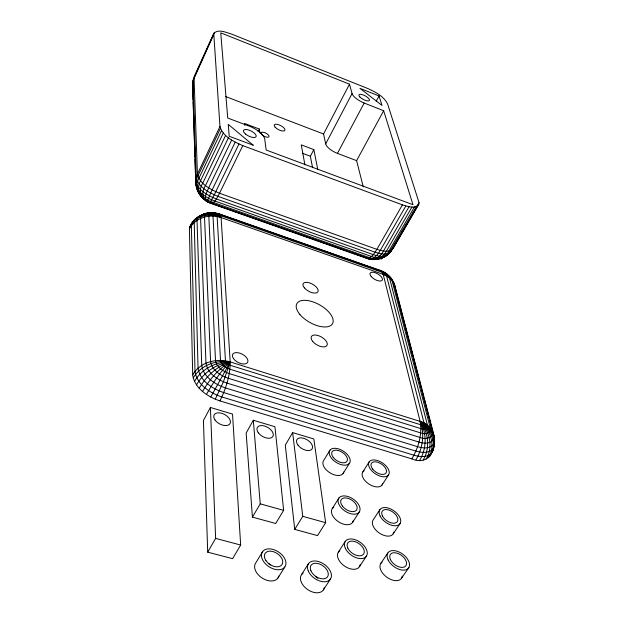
<?xml version="1.0" encoding="UTF-8"?>
<svg xmlns="http://www.w3.org/2000/svg" width="624" height="624" viewBox="0 0 624 624"><rect width="100%" height="100%" fill="white"/><g stroke="black" fill="none" stroke-linecap="round" stroke-linejoin="round"><path stroke-width="0.94" d="M202.855 214.75C196.451 216.481 190.687 222.394 189.415 228.914L192.707 374.868C194.548 388.401 207.94 396.864 219.898 400.904L411.832 458.866C429.25 466.424 437.502 448.227 433.657 433.953L395 286.12C393.253 280.184 389.298 274.856 383.752 271.97L383.284 272.399M433.992 440.099L434.195 437.424L432.221 429.881M433.196 448.352L433.017 450.122L431.551 452.93M393.658 246.425C390.156 256.885 376.997 262.025 366.811 258.422L211.357 203.541C201.942 200.429 195.367 190.811 195.686 180.921L192.551 84.037L194.29 76.409L213.751 33.392C218.384 28.618 226.286 32.557 231.652 34.117L367.661 88.468C375.235 91.915 383.666 96.112 387.574 103.865L419.055 202.667L418.782 204.259L393.323 248.102C389.719 253.43 381.935 250.84 376.904 249.35L219.547 193.253C210.678 189.556 199.781 184.252 197.426 174.057L194.056 77.782L199.438 65.668M418.782 204.259C415.03 209.383 407.363 206.318 402.41 204.867L242.783 145.61C233.852 141.695 222.869 136.594 219.968 126.461L213.751 33.392M193.237 79.498L192.551 84.037L193.128 99.871M383.752 271.97L383.175 274.334L420.1 421.379C422.417 434.288 418.454 447.775 411.832 458.866M430.178 455.957L431.184 453.632M200.234 63.913L214.508 32.378M213.556 34.687L193.003 80.855L196.209 177.427C198.494 187.473 209.219 192.715 217.948 196.342L375.11 252.213C380.071 253.687 387.738 256.199 391.279 250.949L386.428 255.614C382.145 257.221 377.458 255.957 373.285 254.615L216.38 198.962C206.731 195.281 190.936 186.599 197.426 174.057L219.968 126.461M220.428 128.466L197.824 176.14C190.913 188.362 204.89 197.652 214.89 201.045L371.491 256.48C377.224 258.898 384.852 258.952 388.721 253.375M221.551 130.666L198.869 178.402C192.145 189.704 203.408 199.618 213.533 202.527L369.775 257.759C376.826 261.222 385.336 257.954 388.869 251.074L414.445 206.942M223.291 132.998L200.53 180.781C196.966 187.075 198.034 196.271 204.961 199.672M225.607 135.385L202.761 183.191C196.786 192.527 202.675 200.998 212.347 203.369L368.199 258.414C374.384 261.557 380.663 256.324 383.487 251.043L409.063 206.723M228.431 137.756L205.491 185.57C200.975 192.106 202.043 201.396 210.608 203.057L367.864 258.359M231.66 140.033L208.642 187.84C207.207 191.825 203.908 196.638 205.982 200.881L206.942 201.24M235.209 142.147L210.631 193.058L207.886 200L207.613 201.256L208.104 201.942M238.961 144.019L214.243 194.852L210.67 201.38L209.336 202.558M242.783 145.61L219.547 193.253C217.316 196.817 215.756 202.215 211.357 203.541L210.608 203.057M258.102 131.602L259.358 129.051L244.561 123.466L244.764 125.385M219.898 400.904C225.888 388.838 230.248 375.508 230.194 361.928L221.083 217.558L220.249 214.477C208.853 209.149 194.899 215.904 189.712 226.855M215.257 399.227L223.408 381.787L230.194 361.928C216.785 357.825 199.867 362.099 192.707 374.868M312.569 167.692L310.378 156.25L313.833 149.604L301.267 144.862L304.91 164.9M363.269 186.88L356.608 160.649L337.428 153.387A11.677 4.469 28.1 0 1 325.689 143.879L323.552 133.996L349.495 84.185L220.748 32.846L227.721 118.022L248.992 126.04A16.411 6.568 26.5 0 1 264.724 139.074L266.167 150.025L412.994 204.711L383.651 110.737L364.19 103.038A11.934 4.103 28.2 0 1 352.053 93.577L349.495 84.185M325.689 143.879L352.053 93.577M428.47 457.837C435.958 445.887 430.529 429.733 420.1 421.379L230.194 361.928C216.239 359.479 200.343 365.453 193.183 378.058M426.122 459.202C433.485 447.244 429.694 430.966 420.1 421.379C433.875 424.531 437.603 441.02 432.026 452.408C427.838 457.93 419.835 456.885 413.969 455.216L221.848 396.973C210.07 392.98 196.864 384.665 195.008 371.335L191.357 225.724C191.802 220.366 197.473 217.885 201.31 215.077M337.428 153.387L364.19 103.038M210.733 397.051L230.194 361.928C216.021 361.405 201.544 369.057 194.454 381.42M210.405 407.464L203.44 420.475L207.698 552.154L232.604 558.667L240.661 545.033L232.526 414.094L210.405 407.464L215.631 538.387L207.698 552.154M376.288 101.104L379.041 95.971L359.978 88.366L381.997 105.448L379.041 95.971M423.181 460.005C430.381 448.188 428.524 432.089 420.1 421.379C426.488 424.172 432.073 429.374 434 436.223L434.343 442.322L433.477 444.311L433.142 448.484C429.133 453.742 421.496 452.712 415.904 451.113L223.72 392.597C212.48 388.768 199.867 380.866 198.042 368.144L194.181 220.927C201.451 214.516 212.402 213.704 221.083 217.558L383.175 274.334C390.289 275.73 395.047 282.344 395.522 289.341L402.425 315.752M356.608 160.649L383.651 110.737M419.749 460.223C426.746 448.64 426.972 433.072 420.1 421.379C426.59 424.999 431.933 430.966 433.781 438.274C431.761 444.319 423.852 443.641 418.969 442.073L226.964 383.089C217.807 379.93 207.55 373.542 205.967 363.199L200.6 218.439C200.476 214.633 204.797 213.073 207.987 213.252M206.466 394.43C213.01 382.715 220.584 371.358 230.194 361.928C216.224 363.636 203.479 372.746 196.482 384.844M253.321 420.256L246.152 433.033L252.424 517.117L275.714 523.497L283.639 510.354L274.942 426.73L253.321 420.256L260.239 503.849L252.424 517.117M415.927 459.841C422.713 448.516 424.944 433.852 420.1 421.379C427.666 426.52 433.212 435.014 433.477 444.311C429.764 449.14 422.737 448.157 417.589 446.69L225.436 387.925C215.085 384.368 203.471 377.114 201.739 365.407L197.036 220.405L198.081 217.121C205.148 213.112 214.071 213.751 221.083 217.558L218.93 214.079L215.935 213.346M402.41 204.867L376.904 249.35C374.447 252.946 371.787 258.367 366.811 258.422L365.641 257.798M202.589 391.459C209.313 379.72 218.392 368.792 230.194 361.928C216.965 366.14 206.092 376.358 199.228 388.229M405.842 205.99L380.297 250.396C377.738 254.842 372.512 261.316 366.787 258.149M382.551 257.361L381.584 259.03L379.759 258.383M411.957 207.035L386.373 251.269C383.159 257.572 375.352 261.511 368.605 258.656M416.45 206.427L388.885 253.282M394.633 244.748L395.608 243.064M401.474 232.963L402.449 231.286M405.873 225.389L406.848 223.712M412.706 213.611L413.689 211.926M417.105 206.037L419.055 202.667M392.395 249.46L417.908 205.522M292.633 432.596L285.285 445.169L294.739 529.378L317.522 535.61L325.658 522.694L313.825 438.945L292.633 432.596L302.765 516.337L294.739 529.378M262.696 551.483L255.895 562.715A13.432 8.853 33.6 0 0 262.922 578.526A13.432 8.853 33.6 0 0 278.819 576.085M192.254 223.704L194.134 220.607M189.415 228.914C195.062 217.714 209.656 213.533 221.083 217.558C219.04 213.268 213.931 211.981 209.641 213.034M330.026 450.076L323.747 460.395A11.7 6.724 32.6 0 0 330.509 473.171A11.7 6.724 32.6 0 0 343.762 471.986M277.828 578.191L284.786 567.021A13.51 8.783 33.5 0 0 272.672 549.346A13.51 8.783 33.5 0 0 263.609 561.584A13.51 8.783 33.5 0 0 284.786 567.021M343.036 473.593L349.432 463.312A11.762 6.661 32.5 0 0 338.325 448.843A11.762 6.661 32.5 0 0 331.336 458.055A11.762 6.661 32.5 0 0 349.432 463.312M332.311 508.537L338.933 498.007M362.84 471.908L369.26 461.752M301.517 574.649L308.506 563.628M352.513 522.483L359.26 512A12.34 7.262 34 0 0 347.545 496.408A12.34 7.262 34 0 0 340.376 506.75A12.34 7.262 34 0 0 359.26 512M338.372 552.084L345.29 541.375M382.036 484.996L388.573 474.887A11.677 6.49 33.7 0 0 377.231 460.465A11.677 6.49 33.7 0 0 370.859 469.732A11.677 6.49 33.7 0 0 388.573 474.887M323.326 589.976L330.47 579.01M379.86 509.683L373.09 520.034A12.199 7.137 35.4 0 0 380.578 533.848A12.199 7.137 35.4 0 0 393.822 532.061M359.416 566.732L366.483 556.07M393.182 533.863L400.085 523.559M380.718 563.55L387.8 553.028M385.726 255.317L384.907 256.503L381.638 257.767M401.645 578.058L408.868 567.59M385.476 273.71L385.07 272.86L383.175 274.334L382.457 272.392L380.195 270.379L219.437 213.938L218.392 214.094L226.637 216.988M204.321 214.274L206.404 213.314M385.07 272.86L388.019 275.34L389.509 277.852L427.432 425.092C428.594 428.961 423.501 429.928 420.857 428.626L229.889 369.213C225.818 367.793 221.27 364.97 220.498 360.391L212.956 215.35L213.79 214.282L216.489 213.712L221.083 217.558L213.79 214.282L206.271 213.72L204.68 215.725L204.516 217.035L210.6 361.6C211.973 370.258 220.568 375.601 228.236 378.253L419.983 437.432C425.006 439.889 434.554 437.947 432.323 430.669L393.799 283.07L391.95 280.285L386.56 275.847L383.175 274.334L382.676 271.549L381.459 271.058L220.249 214.477C214.484 212.558 208.447 212.16 202.714 214.492M377.177 259.069L380.476 258.547M378.721 270.356L380.195 270.379L383.9 272.158M207.644 213.088L214.516 213.946L221.083 217.558L218.353 215.327L212.394 212.878L209.999 213.65L208.767 215.21L215.498 360.649C216.59 367.372 223.259 371.506 229.219 373.581L420.623 432.9C424.507 434.803 431.948 433.345 430.225 427.682L391.95 280.285C390.913 276.494 386.685 274.911 383.175 274.334L384.86 273.702L387.075 274.139M372.762 259.241L375.866 259.467M215.631 538.387L240.661 545.033M260.239 503.849L283.639 510.354M302.765 516.337L325.658 522.694M232.136 218.915L238.547 221.161M244.959 223.415L256.87 227.596M267.868 231.449L287.102 238.204M290.768 239.491L297.18 241.738M303.592 243.992L317.335 248.812M326.5 252.026L347.568 259.42M349.401 260.068L353.987 261.674M362.232 264.568L377.809 270.028M302.312 153.231L310.378 156.25M225.755 96.587L323.552 133.996M381.982 271.089L382.676 271.549M203.471 198.362C197.434 193.955 195.374 185.788 195.679 178.604M201.162 196.186L202.41 197.114M387.535 275.176L389.392 276.736L387.169 274.474L383.175 274.334C388.144 273.905 391.872 278.07 393.19 282.438M200.117 194.392L198.541 192.418L197.129 188.651M393.565 283.07L394.758 287.313M402.917 317.639L413.01 356.312M413.501 358.192L421.138 387.434M421.629 389.321L423.602 396.864M424.094 398.752L430.498 423.275M430.989 425.162L431.73 427.994M193.097 88.803L192.769 82.735M313.833 149.604L317.78 169.502M434.062 441.917L434.343 443.789M259.358 129.051L259.841 132.889M196.677 185.921L196.747 187.847M193.19 101.821L194.984 157.217M195.047 159.159L195.616 176.654M268.453 563.597A10.07 6.638 33.6 0 1 270.699 564.907M324.191 587.863A13.33 8.603 35.4 0 1 307.492 589.454A13.33 8.603 35.4 0 1 303.17 573.097M315.892 576.748A9.992 6.451 35.4 0 1 317.873 578.401M382.668 483.374A11.614 6.552 33.8 0 1 368.62 483.85A11.614 6.552 33.8 0 1 364.166 470.761M353.246 520.689A12.277 7.332 34.1 0 1 338.122 521.531A12.277 7.332 34.1 0 1 333.778 507.25M360.165 564.759A12.823 7.909 35.6 0 1 344.487 566.062A12.823 7.909 35.6 0 1 339.877 550.649M402.285 576.085A12.753 7.683 36.9 0 1 387.192 577.481A12.753 7.683 36.9 0 1 382.114 562.107M217.105 216.138L225.451 360.82L226.637 363.106L230.217 365.29L420.677 424.741C422.019 425.404 424.601 424.928 424.024 422.963L386.56 275.847L385.367 274.131L382.457 272.392L220.802 215.693L218.353 215.327L217.105 216.138M253.204 145.205L229.219 136.274L228.244 124.355L253.204 145.205M258.352 432.791A8.97 5.21 30 0 0 272.509 436.94A8.97 5.21 30 0 0 264.529 426.02A8.97 5.21 30 0 0 258.352 432.791M215.046 420.022A9.071 5.335 28.5 0 0 229.531 424.265A9.071 5.335 28.5 0 0 221.762 413.314A9.071 5.335 28.5 0 0 215.046 420.022M265.988 560.68A10.132 6.583 33.5 0 0 281.869 564.79A10.132 6.583 33.5 0 0 272.821 551.53A10.132 6.583 33.5 0 0 265.988 560.68M308.287 570.991A13.408 8.533 35.3 0 0 328.856 580.585A13.408 8.533 35.3 0 0 321.188 562.559A13.408 8.533 35.3 0 0 308.287 570.991M310.924 570.757A10.054 6.396 35.2 0 0 326.344 577.972A10.054 6.396 35.2 0 0 320.627 564.463A10.054 6.396 35.2 0 0 310.924 570.757M333.286 457.454A8.822 4.992 32.5 0 0 346.866 461.425A8.822 4.992 32.5 0 0 338.551 450.575A8.822 4.992 32.5 0 0 333.286 457.454M372.723 469.123A8.759 4.867 33.7 0 0 386.006 473.008A8.759 4.867 33.7 0 0 377.528 462.197A8.759 4.867 33.7 0 0 372.723 469.123M342.397 506.033A9.259 5.444 34 0 0 356.569 509.995A9.259 5.444 34 0 0 347.802 498.295A9.259 5.444 34 0 0 342.397 506.033M380.11 516.04A12.262 7.067 35.2 0 0 398.759 524.878A12.262 7.067 35.2 0 0 390.944 509.098A12.262 7.067 35.2 0 0 380.11 516.04M382.418 515.908A9.196 5.304 35.2 0 0 396.404 522.553A9.196 5.304 35.2 0 0 390.562 510.721A9.196 5.304 35.2 0 0 382.418 515.908M345.329 548.285A12.893 7.847 35.5 0 0 365.017 557.536A12.893 7.847 35.5 0 0 357.201 540.517A12.893 7.847 35.5 0 0 345.329 548.285M347.81 548.098A9.672 5.881 35.4 0 0 362.567 555.056A9.672 5.881 35.4 0 0 356.741 542.295A9.672 5.881 35.4 0 0 347.81 548.098M388.12 559.939A12.823 7.621 36.7 0 0 407.519 569.065A12.823 7.621 36.7 0 0 399.274 552.1A12.823 7.621 36.7 0 0 388.12 559.939M390.507 559.728A9.617 5.71 36.7 0 0 405.046 566.592A9.617 5.71 36.7 0 0 398.892 553.878A9.617 5.71 36.7 0 0 390.507 559.728M298.015 445.138A8.9 5.101 31.4 0 0 311.883 449.202A8.9 5.101 31.4 0 0 303.716 438.305A8.9 5.101 31.4 0 0 298.015 445.138M261.628 134.425A4.469 1.771 26.8 0 0 268.663 137.062A4.469 1.771 26.8 0 0 264.716 132.655A4.469 1.771 26.8 0 0 261.628 134.425M275.161 127.226A5.951 2.309 27 0 0 284.497 130.751A5.951 2.309 27 0 0 279.162 124.909A5.951 2.309 27 0 0 275.161 127.226M359.837 96.954A5.959 2.044 28.2 0 0 369.041 100.799A5.959 2.044 28.2 0 0 363.683 95.129A5.959 2.044 28.2 0 0 359.837 96.954M245.56 134.09A7.036 2.816 26.5 0 0 256.105 136.64A7.036 2.816 26.5 0 0 247.775 129.753A7.036 2.816 26.5 0 0 245.56 134.09M299.879 314.426A20.459 10.062 29.4 0 0 331.703 324.753A20.459 10.062 29.4 0 0 312.515 301.72A20.459 10.062 29.4 0 0 299.879 314.426M312.694 341.398A8.97 4.547 29.8 0 0 326.641 345.891A8.97 4.547 29.8 0 0 318.287 335.603A8.97 4.547 29.8 0 0 312.694 341.398M304.387 287.859A8.44 4.033 28.9 0 0 317.538 292.282A8.44 4.033 28.9 0 0 309.746 282.945A8.44 4.033 28.9 0 0 304.387 287.859M371.225 276.557A7.004 3.136 30.1 0 0 381.989 280.488A7.004 3.136 30.1 0 0 375.461 272.805A7.004 3.136 30.1 0 0 371.225 276.557M233.485 358.597A8.494 4.625 28.1 0 0 246.987 363.106A8.494 4.625 28.1 0 0 240.006 353.223A8.494 4.625 28.1 0 0 233.485 358.597"/></g></svg>
